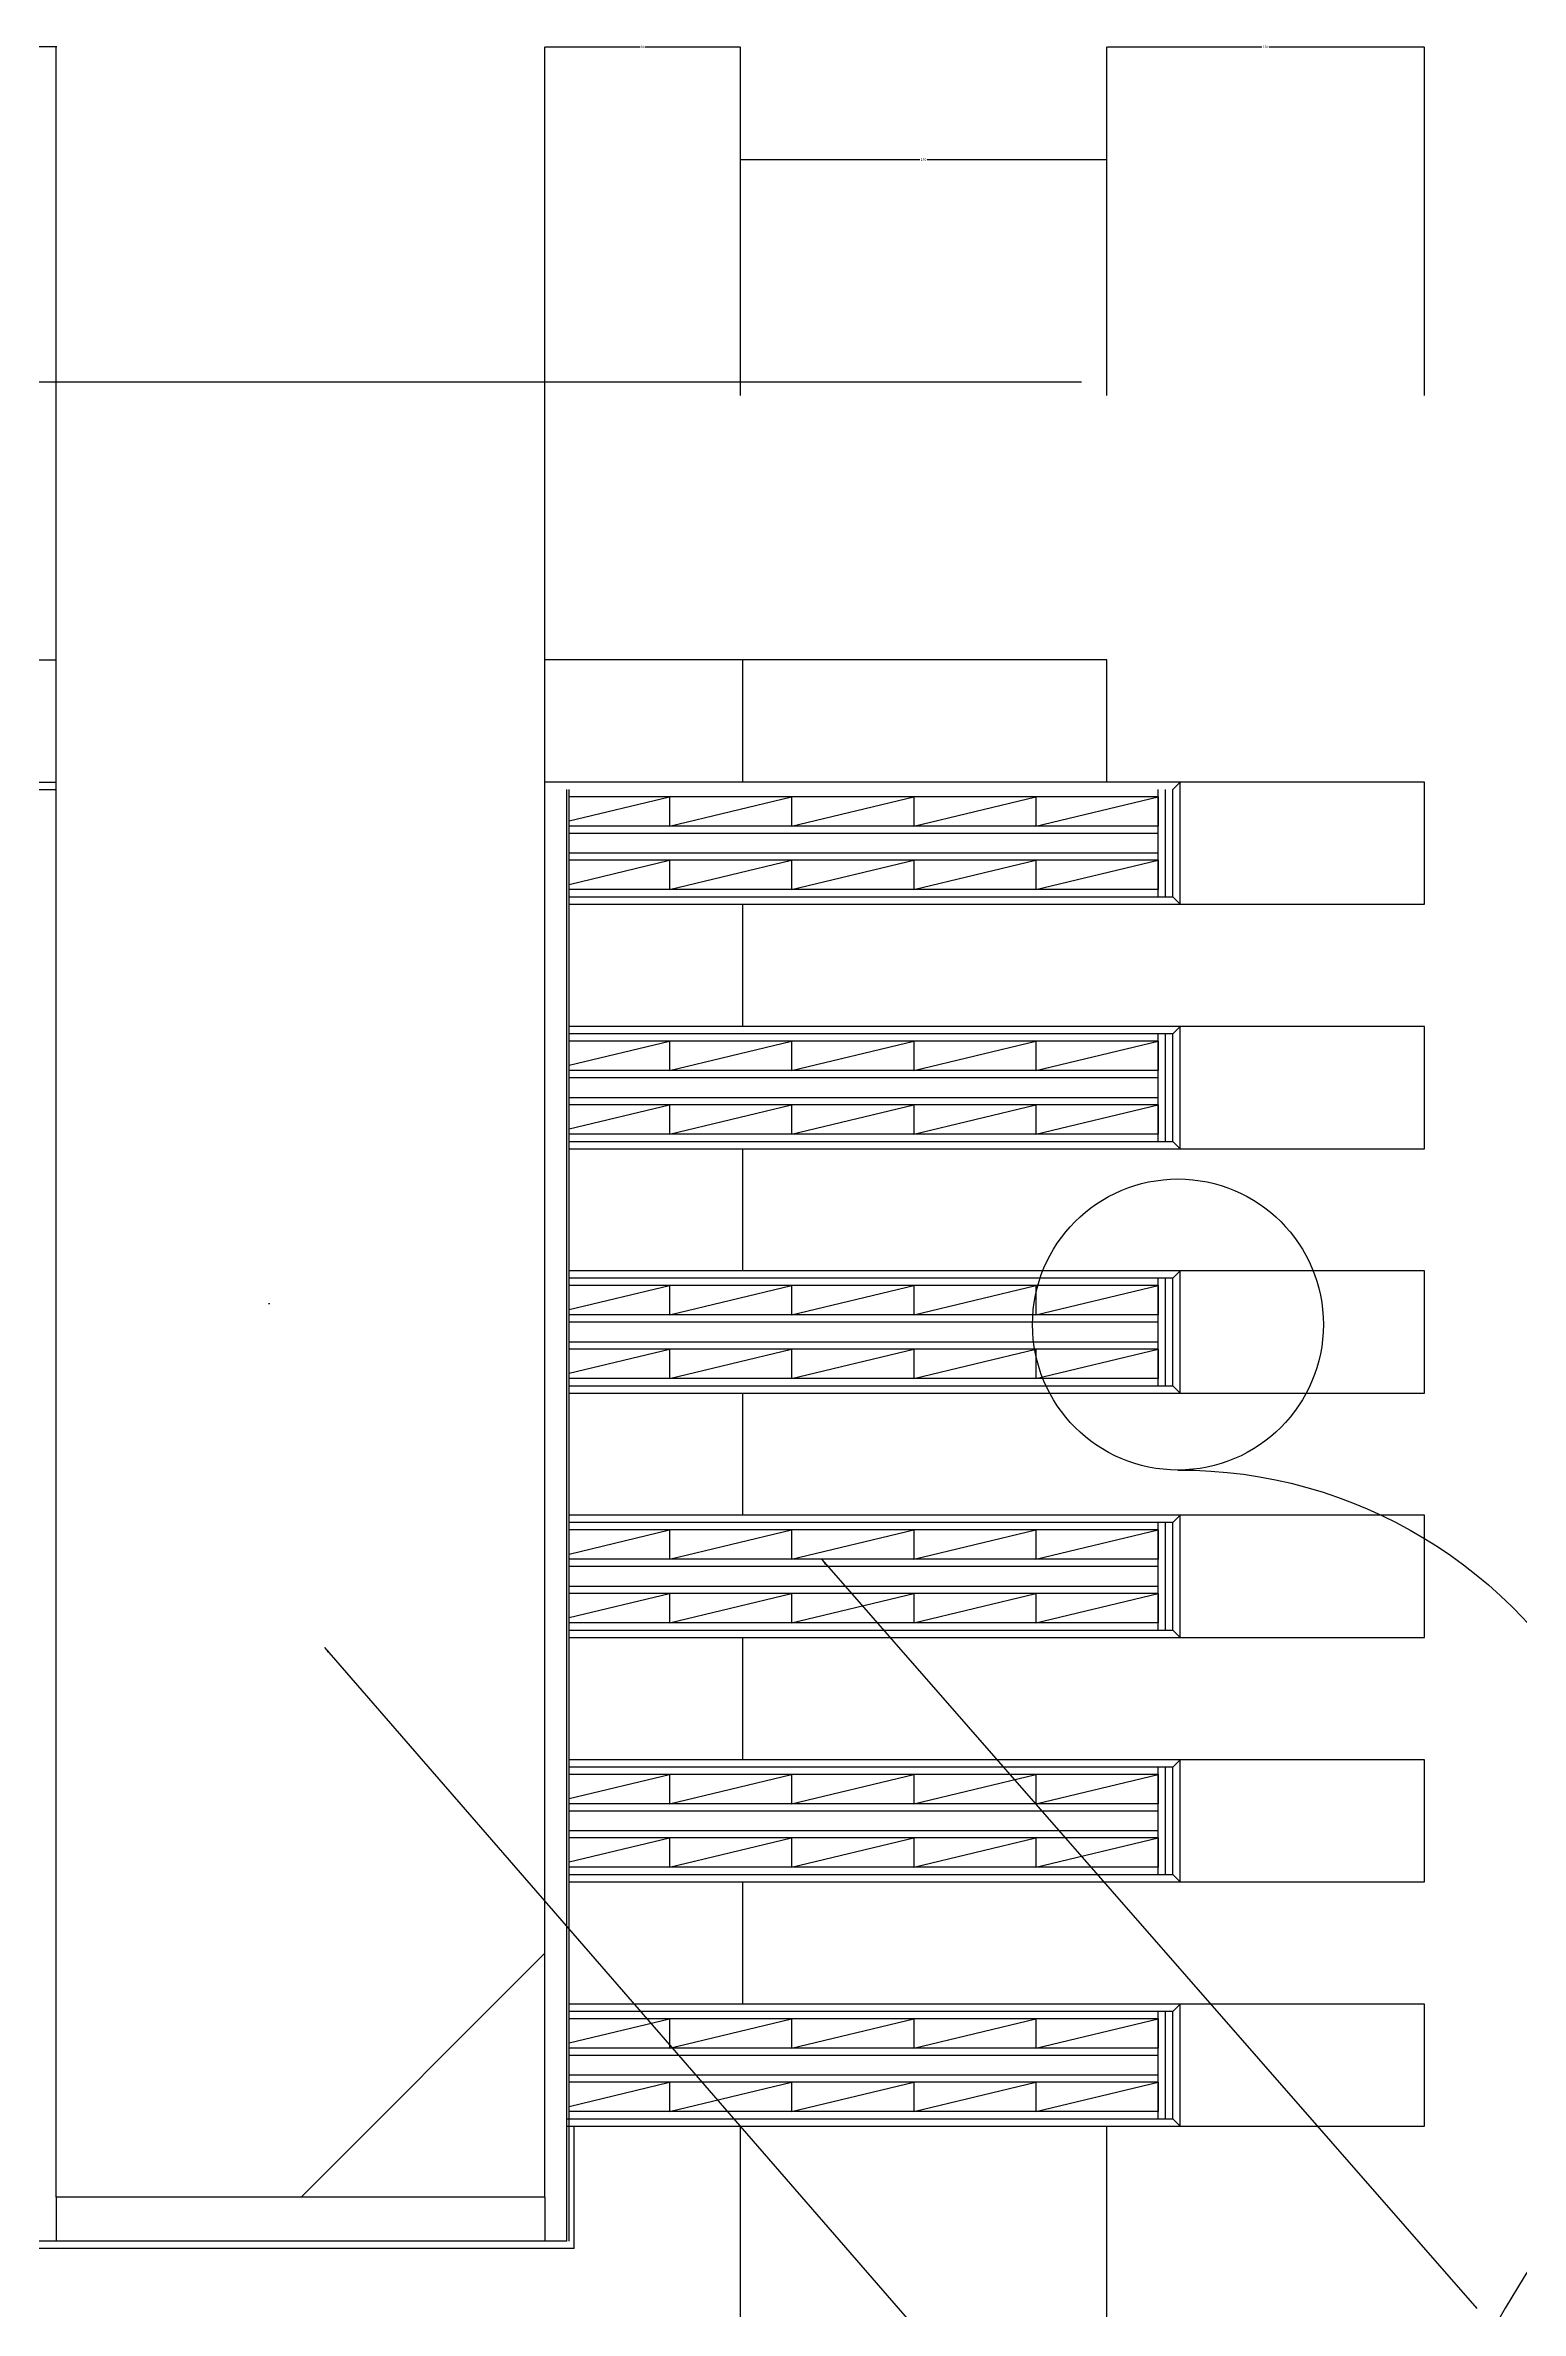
# Model space of a CAD drawing. Header units: metres. Extents: x -105 to 5826, y 5073 to 8638.
# Drawn here: x 4039 to 4643, y 7690 to 8617 of the extents above; entities that cross this region are included whole.
import ezdxf

# ---------------------------------------------------------------- set-up
doc = ezdxf.new("R2010")
doc.units = ezdxf.units.M
for name, color, linetype in [('2', 2, 'Continuous'), ('3', 3, 'Continuous'), ('4', 4, 'Continuous'), ('7', 7, 'Continuous'), ('BH', 3, 'Continuous'), ('DIM', 3, 'Continuous'), ('WALL', 2, 'Continuous')]:
    doc.layers.add(name, color=color, linetype=linetype)
doc.dimstyles.get("Standard").update_dxf_attribs({"dimtxt": 2.5, "dimasz": 2.5, "dimexe": 1.25, "dimexo": 0.625, "dimtad": 1, "dimcen": 2.5, "dimazin": 3, "dimtfac": 1, "dimtmove": 0, "dimatfit": 3})

# ---------------------------------------------------------------- blocks, each defined once
blk = doc.blocks.new('BH5')
at = {"layer": 'BH'}
for p, q in [((3, 0), (3, 100)), ((15, 0), (15, 100))]:
    blk.add_line(p, q, dxfattribs=at)
blk.add_lwpolyline([(15, 100), (3, 50), (15, 50), (3, 0), (15, 0)], dxfattribs=at)
blk = doc.blocks.new('*D1')
for p, q in [((4323.8, 8473.25), (4323.8, 8569.79)), ((4324.05, 8569.79), (4397.3, 8569.79)), ((4400.3, 8569.79), (4473.55, 8569.79)), ((4473.8, 8473.25), (4473.8, 8569.79))]:
    blk.add_line(p, q)
at = {"layer": 'Defpoints'}
for p in [(4323.8, 8569.79), (4323.8, 8473.25), (4473.8, 8473.25)]:
    blk.add_point(p, dxfattribs=at)
at = {"layer": 'DIM', "insert": (4398.8, 8569.79), "char_height": 1, "attachment_point": 5}
blk.add_mtext('150', dxfattribs=at)
blk = doc.blocks.new('*D26')
for p, q in [((4002.8, 8615.92), (3963.55, 8615.92)), ((3963.8, 8473.25), (3963.8, 8615.92)), ((4044.05, 8615.92), (4004.8, 8615.92)), ((4043.8, 8473.25), (4043.8, 8615.92))]:
    blk.add_line(p, q)
at = {"layer": 'Defpoints'}
for p in [(4043.8, 8615.92), (3963.8, 8473.25), (4043.8, 8473.25)]:
    blk.add_point(p, dxfattribs=at)
at = {"layer": 'DIM', "insert": (4003.8, 8615.92), "char_height": 1, "attachment_point": 5}
blk.add_mtext('80', dxfattribs=at)
blk = doc.blocks.new('*D27')
for p, q in [((4243.8, 8473.25), (4243.8, 8615.92)), ((4244.05, 8615.92), (4282.8, 8615.92)), ((4284.8, 8615.92), (4323.55, 8615.92)), ((4323.8, 8473.25), (4323.8, 8615.92))]:
    blk.add_line(p, q)
at = {"layer": 'Defpoints'}
for p in [(4243.8, 8615.92), (4243.8, 8473.25), (4323.8, 8473.25)]:
    blk.add_point(p, dxfattribs=at)
at = {"layer": 'DIM', "insert": (4283.8, 8615.92), "char_height": 1, "attachment_point": 5}
blk.add_mtext('80', dxfattribs=at)
blk = doc.blocks.new('*D28')
for p, q in [((4473.8, 8473.25), (4473.8, 8615.92)), ((4474.05, 8615.92), (4537.3, 8615.92)), ((4540.3, 8615.92), (4603.55, 8615.92)), ((4603.8, 8473.25), (4603.8, 8615.92))]:
    blk.add_line(p, q)
at = {"layer": 'Defpoints'}
for p in [(4473.8, 8615.92), (4473.8, 8473.25), (4603.8, 8473.25)]:
    blk.add_point(p, dxfattribs=at)
at = {"layer": 'DIM', "insert": (4538.8, 8615.92), "char_height": 1, "attachment_point": 5}
blk.add_mtext('130', dxfattribs=at)

msp = doc.modelspace()

# ---------------------------------------------------------------- hatches: boundary and pattern name
at = {"layer": 'BH'}
h = msp.add_hatch(dxfattribs=at)
h.set_pattern_fill('ANSI31', scale=400)
h.paths.add_polyline_path([(4043.8, 7736.11), (4137.86, 7736.11, -0.37), (4243.8, 7793.08), (4243.8, 8478.77), (4161.42, 8478.77), (4161.42, 8455.77), (4138.44, 8499.22), (4138.44, 8478.77), (4043.8, 8478.77)])
h.paths.add_polyline_path([(4137.86, 7736.11), (4243.8, 7736.11), (4243.8, 7793.08, 0.37)])
h = msp.add_hatch(dxfattribs=at)
h.set_pattern_fill('AR-CONC', scale=30)
h.paths.add_polyline_path([(4243.8, 8478.77), (4161.42, 8478.77), (4161.42, 8455.77), (4138.44, 8499.22), (4138.44, 8478.77), (4043.8, 8478.77), (4043.8, 7736.11), (4137.86, 7736.11, -0.37), (4243.8, 7793.08)])
h.paths.add_polyline_path([(4137.86, 7736.11), (4243.8, 7736.11), (4243.8, 7793.08, 0.37)])

# ---------------------------------------------------------------- linework, layer by layer
at = {"layer": '2'}
for p, q in [((4043.8, 7736.11), (4043.8, 8478.77)), ((4243.8, 7736.11), (4243.8, 8478.77)), ((3813.8, 8365.11), (4043.8, 8365.11)), ((4473.8, 8365.11), (4243.8, 8365.11)), ((4473.8, 8315.11), (4473.8, 8365.11)), ((4473.8, 5615.11), (4473.8, 7765.11))]:
    msp.add_line(p, q, dxfattribs=at)
at = {"layer": '3'}
msp.add_line((4463.46, 8478.77), (3838.25, 8478.77), dxfattribs=at)
at = {"layer": '4'}
for p, q in [((3683.8, 8315.11), (4043.8, 8315.11)), ((4603.8, 8315.11), (4243.8, 8315.11)), ((4503.8, 8265.11), (4503.8, 8315.11)), ((4603.8, 8265.11), (4603.8, 8315.11)), ((4253.8, 8265.11), (4603.8, 8265.11)), ((4603.8, 8215.11), (4253.8, 8215.11)), ((4503.8, 8165.11), (4503.8, 8215.11)), ((4603.8, 8165.11), (4603.8, 8215.11)), ((4253.8, 8165.11), (4603.8, 8165.11)), ((4603.8, 8115.11), (4253.8, 8115.11)), ((4503.8, 8065.11), (4503.8, 8115.11)), ((4603.8, 8065.11), (4603.8, 8115.11)), ((4253.8, 8065.11), (4603.8, 8065.11)), ((4603.8, 8015.11), (4253.8, 8015.11)), ((4503.8, 7965.11), (4503.8, 8015.11)), ((4603.8, 7965.11), (4603.8, 8015.11)), ((4253.8, 7965.11), (4603.8, 7965.11)), ((4603.8, 7915.11), (4253.8, 7915.11)), ((4503.8, 7865.11), (4503.8, 7915.11)), ((4603.8, 7865.11), (4603.8, 7915.11)), ((4253.8, 7865.11), (4603.8, 7865.11)), ((4603.8, 7815.11), (4253.8, 7815.11)), ((4503.8, 7765.11), (4503.8, 7815.11)), ((4603.8, 7765.11), (4603.8, 7815.11)), ((4252.8, 7765.11), (4603.8, 7765.11)), ((4255.8, 7715.11), (4255.8, 7765.11)), ((4323.8, 5615.11), (4323.8, 7765.11)), ((4243.8, 7736.11), (4243.8, 7718.11)), ((4190.8, 7715.11), (4031.8, 7715.11)), ((4255.8, 7715.11), (4190.8, 7715.11))]:
    msp.add_line(p, q, dxfattribs=at)
at = {"layer": '7'}
for p, q in [((4324.8, 8315.11), (4324.8, 8365.11)), ((4500.8, 8312.11), (4503.8, 8315.11)), ((3786.8, 8312.11), (4043.8, 8312.11)), ((4252.8, 7718.11), (4252.8, 8312.11)), ((4253.8, 7768.11), (4253.8, 8312.11)), ((4253.8, 7718.11), (4253.8, 8312.11)), ((4253.8, 7768.11), (4253.8, 8312.11)), ((4494.8, 8268.11), (4494.8, 8312.11)), ((4497.8, 8268.11), (4497.8, 8312.11)), ((4500.8, 8268.11), (4500.8, 8312.11)), ((4494.8, 8294.11), (4253.8, 8294.11)), ((4253.8, 8286.11), (4494.8, 8286.11)), ((4253.8, 8268.11), (4500.8, 8268.11)), ((4500.8, 8268.11), (4503.8, 8265.11)), ((4324.8, 8215.11), (4324.8, 8265.11)), ((4324.8, 8215.11), (4324.8, 8265.11)), ((4500.8, 8212.11), (4503.8, 8215.11)), ((4500.8, 8212.11), (4253.8, 8212.11)), ((4494.8, 8168.11), (4494.8, 8212.11)), ((4497.8, 8168.11), (4497.8, 8212.11)), ((4500.8, 8168.11), (4500.8, 8212.11)), ((4494.8, 8194.11), (4253.8, 8194.11)), ((4253.8, 8186.11), (4494.8, 8186.11)), ((4253.8, 8168.11), (4500.8, 8168.11)), ((4500.8, 8168.11), (4503.8, 8165.11)), ((4324.8, 8115.11), (4324.8, 8165.11)), ((4324.8, 8115.11), (4324.8, 8165.11)), ((4500.8, 8112.11), (4253.8, 8112.11)), ((4494.8, 8068.11), (4494.8, 8112.11)), ((4497.8, 8068.11), (4497.8, 8112.11)), ((4500.8, 8112.11), (4503.8, 8115.11)), ((4500.8, 8068.11), (4500.8, 8112.11)), ((4494.8, 8094.11), (4253.8, 8094.11)), ((4253.8, 8086.11), (4494.8, 8086.11)), ((4253.8, 8068.11), (4500.8, 8068.11)), ((4324.8, 8015.11), (4324.8, 8065.11)), ((4324.8, 8015.11), (4324.8, 8065.11)), ((4500.8, 8068.11), (4503.8, 8065.11)), ((4500.8, 8012.11), (4253.8, 8012.11)), ((4494.8, 7968.11), (4494.8, 8012.11)), ((4497.8, 7968.11), (4497.8, 8012.11)), ((4500.8, 8012.11), (4503.8, 8015.11)), ((4500.8, 7968.11), (4500.8, 8012.11)), ((4494.8, 7994.11), (4253.8, 7994.11)), ((4253.8, 7986.11), (4494.8, 7986.11)), ((4253.8, 7968.11), (4500.8, 7968.11)), ((4324.8, 7915.11), (4324.8, 7965.11)), ((4324.8, 7915.11), (4324.8, 7965.11)), ((4500.8, 7968.11), (4503.8, 7965.11)), ((4500.8, 7912.11), (4253.8, 7912.11)), ((4494.8, 7868.11), (4494.8, 7912.11)), ((4497.8, 7868.11), (4497.8, 7912.11)), ((4500.8, 7912.11), (4503.8, 7915.11)), ((4500.8, 7868.11), (4500.8, 7912.11)), ((4494.8, 7894.11), (4253.8, 7894.11)), ((4253.8, 7886.11), (4494.8, 7886.11)), ((4253.8, 7868.11), (4500.8, 7868.11)), ((4324.8, 7815.11), (4324.8, 7865.11)), ((4324.8, 7815.11), (4324.8, 7865.11)), ((4500.8, 7868.11), (4503.8, 7865.11)), ((4500.8, 7812.11), (4503.8, 7815.11)), ((4500.8, 7812.11), (4253.8, 7812.11)), ((4494.8, 7768.11), (4494.8, 7812.11)), ((4497.8, 7768.11), (4497.8, 7812.11)), ((4500.8, 7768.11), (4500.8, 7812.11)), ((4494.8, 7794.11), (4253.8, 7794.11)), ((4253.8, 7786.11), (4494.8, 7786.11)), ((4252.8, 7768.11), (4500.8, 7768.11)), ((4500.8, 7768.11), (4503.8, 7765.11)), ((4243.8, 7736.11), (4043.8, 7736.11)), ((4043.8, 7736.11), (4043.8, 7718.11)), ((4187.8, 7718.11), (4034.8, 7718.11)), ((4187.8, 7718.11), (4043.8, 7718.11)), ((4252.8, 7718.11), (4187.8, 7718.11)), ((4187.8, 7718.11), (4187.8, 7718.11))]:
    msp.add_line(p, q, dxfattribs=at)
at = {"layer": 'BH'}
for p, q in [((4294.8, 8309.11), (4253.8, 8309.11)), ((4294.8, 8297.11), (4253.8, 8297.11)), ((4294.8, 8283.11), (4253.8, 8283.11)), ((4294.8, 8271.11), (4253.8, 8271.11)), ((4294.8, 8209.11), (4253.8, 8209.11)), ((4294.8, 8197.11), (4253.8, 8197.11)), ((4294.8, 8183.11), (4253.8, 8183.11)), ((4294.8, 8171.11), (4253.8, 8171.11)), ((4294.8, 8109.11), (4253.8, 8109.11)), ((4294.8, 8097.11), (4253.8, 8097.11)), ((4294.8, 8083.11), (4253.8, 8083.11)), ((4294.8, 8071.11), (4253.8, 8071.11)), ((4294.8, 8009.11), (4253.8, 8009.11)), ((4294.8, 7997.11), (4253.8, 7997.11)), ((4294.8, 7983.11), (4253.8, 7983.11)), ((4294.8, 7971.11), (4253.8, 7971.11)), ((4294.8, 7909.11), (4253.8, 7909.11)), ((4294.8, 7897.11), (4253.8, 7897.11)), ((4294.8, 7883.11), (4253.8, 7883.11)), ((4294.8, 7871.11), (4253.8, 7871.11)), ((4294.8, 7809.11), (4253.8, 7809.11)), ((4294.8, 7797.11), (4253.8, 7797.11)), ((4294.8, 7783.11), (4253.8, 7783.11)), ((4294.8, 7771.11), (4253.8, 7771.11))]:
    msp.add_line(p, q, dxfattribs=at)
for points in [[(4253.8, 8299.27), (4294.8, 8309.11), (4294.8, 8297.11)], [(4253.8, 8273.27), (4294.8, 8283.11), (4294.8, 8271.11)], [(4253.8, 8199.27), (4294.8, 8209.11), (4294.8, 8197.11)], [(4253.8, 8173.27), (4294.8, 8183.11), (4294.8, 8171.11)], [(4253.8, 8099.27), (4294.8, 8109.11), (4294.8, 8097.11)], [(4253.8, 8073.27), (4294.8, 8083.11), (4294.8, 8071.11)], [(4253.8, 7999.27), (4294.8, 8009.11), (4294.8, 7997.11)], [(4253.8, 7973.27), (4294.8, 7983.11), (4294.8, 7971.11)], [(4253.8, 7899.27), (4294.8, 7909.11), (4294.8, 7897.11)], [(4253.8, 7873.27), (4294.8, 7883.11), (4294.8, 7871.11)], [(4253.8, 7799.27), (4294.8, 7809.11), (4294.8, 7797.11)], [(4253.8, 7773.27), (4294.8, 7783.11), (4294.8, 7771.11)]]:
    msp.add_lwpolyline(points, dxfattribs=at)
msp.add_lwpolyline([(4502.92, 8033.63, -0.61), (4661.33, 7728.91, 0.39), (4777.82, 6889.37, 1.73)], format="xyb", dxfattribs=at)
at = {"layer": 'DIM'}
msp.add_circle((4502.92, 8093.17), 59.54, dxfattribs=at)
at = {"layer": 'WALL'}
msp.add_line((4243.8, 7736.11), (4043.8, 7736.11), dxfattribs=at)

# ---------------------------------------------------------------- block references
at = {"layer": '3', "xscale": -1, "rotation": 90}
for p in [(4394.8, 8312.11), (4494.8, 8312.11), (4394.8, 8286.11), (4494.8, 8286.11), (4394.8, 8212.11), (4494.8, 8212.11), (4394.8, 8186.11), (4494.8, 8186.11), (4394.8, 8112.11), (4494.8, 8112.11), (4394.8, 8086.11), (4494.8, 8086.11), (4394.8, 8012.11), (4494.8, 8012.11), (4394.8, 7986.11), (4494.8, 7986.11), (4394.8, 7912.11), (4494.8, 7912.11), (4394.8, 7886.11), (4494.8, 7886.11), (4394.8, 7812.11), (4494.8, 7812.11), (4394.8, 7786.11), (4494.8, 7786.11)]:
    msp.add_blockref('BH5', p, dxfattribs=at)

# ---------------------------------------------------------------- dimensions: what is measured, and where the dimension line sits
at = {"layer": 'DIM'}
for base, p1, p2, picture, middle in [((4043.8, 8615.92), (4043.8, 8473.25), (3963.8, 8473.25), '*D26', (4003.8, 8615.92)), ((4243.8, 8615.92), (4243.8, 8473.25), (4323.8, 8473.25), '*D27', (4283.8, 8615.92)), ((4473.8, 8615.92), (4473.8, 8473.25), (4603.8, 8473.25), '*D28', (4538.8, 8615.92)), ((4323.8, 8569.79), (4323.8, 8473.25), (4473.8, 8473.25), '*D1', (4398.8, 8569.79))]:
    dim = msp.add_linear_dim(base=base, p1=p1, p2=p2, dimstyle='Standard', dxfattribs=at)
    dim.commit()
    dim.dimension.update_dxf_attribs({"geometry": picture, "text_midpoint": middle})

# ---------------------------------------------------------------- leaders
at = {"layer": '3'}
for points in [[(4357.09, 7996.97), (4625.33, 7690.59)], [(4153.56, 7961.04), (4676.87, 7358.6)]]:
    msp.add_leader(points, dimstyle='Standard', dxfattribs=at)

doc.saveas('drawing.dxf')
